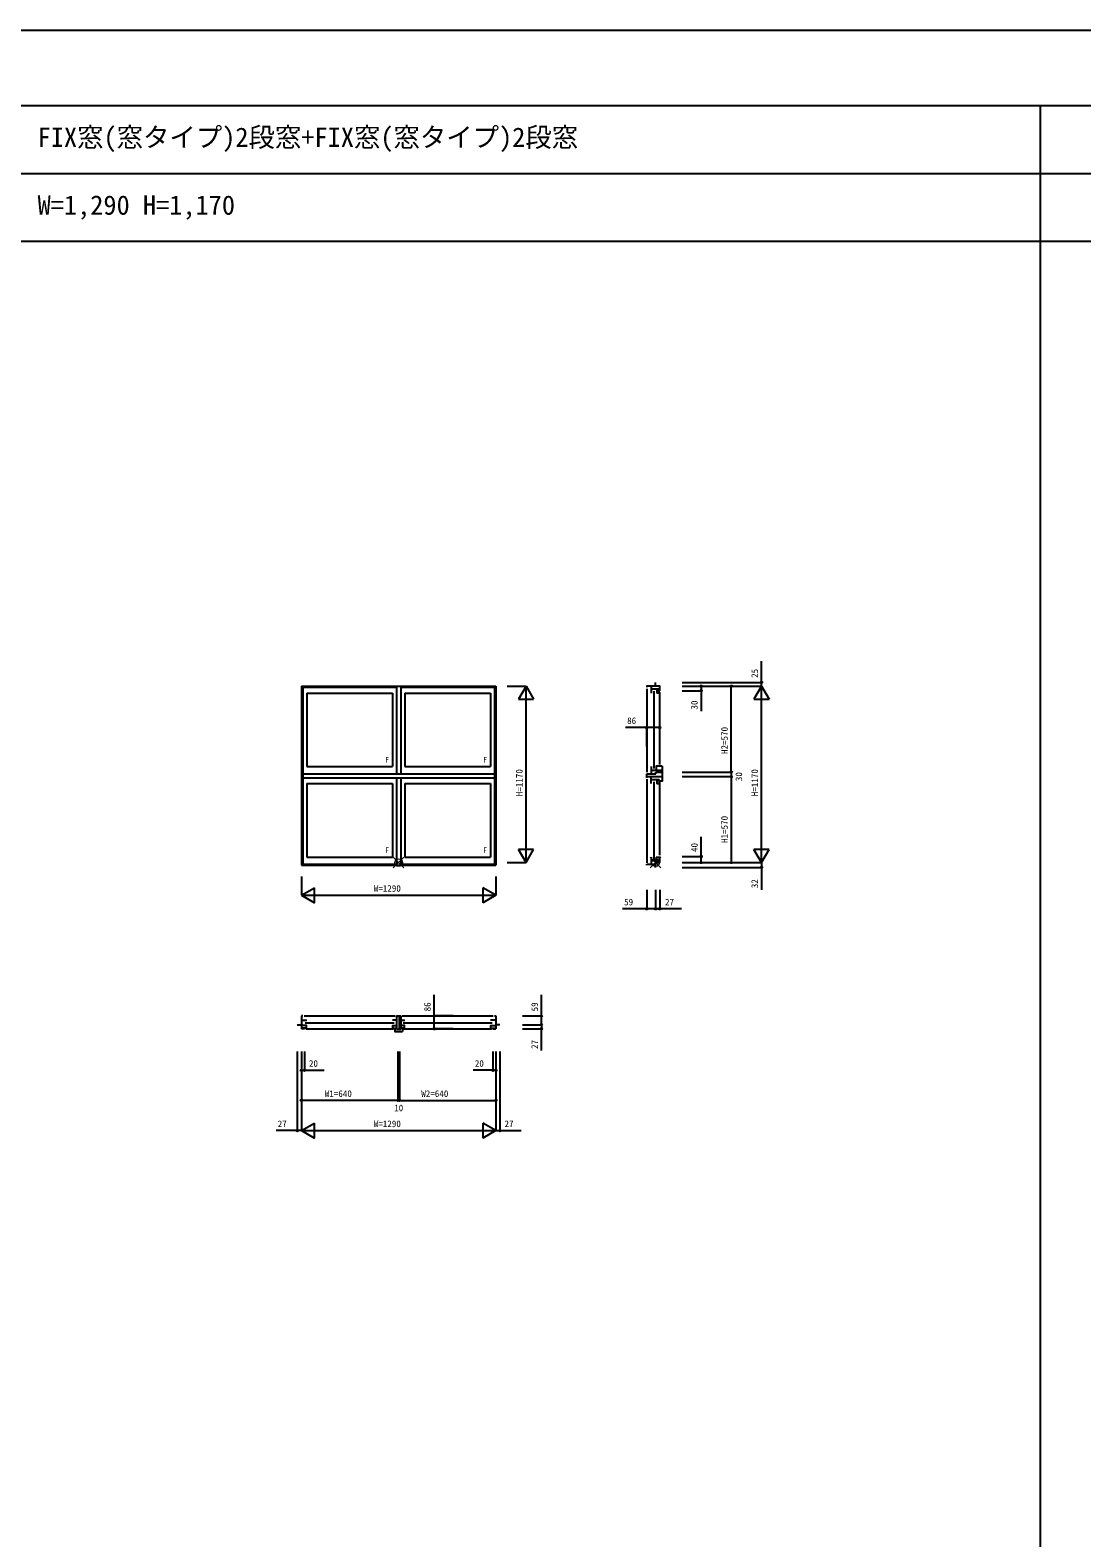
# Model space of a CAD drawing. Units: millimetres, scale not verified. Extents: x -13750 to 13750, y -10000 to 10000.
# Drawn here: x -6949 to 25, y 0 to 10000 of the extents above; entities that cross this region are included whole.
import ezdxf
from ezdxf.enums import TextEntityAlignment as Align

# ---------------------------------------------------------------- set-up
doc = ezdxf.new("R2010")
doc.units = ezdxf.units.MM
doc.header["$LTSCALE"] = 50
for name, color, linetype in [('0-0_0', 7, 'Continuous'), ('0-1_YKK_A1', 4, 'Continuous'), ('0-2_YKK_B1', 4, 'Continuous'), ('0-3_YKK_C1', 4, 'Continuous'), ('0-4_YKK_F1', 7, 'Continuous'), ('0-6_YKK_N1', 2, 'Continuous')]:
    doc.layers.add(name, color=color, linetype=linetype)
doc.layers.add('0-5_YKK_IN', color=1, linetype='Continuous', lineweight=18)
doc.styles.add('ＭＳ ゴシック', font='')
doc.styles.get('ＭＳ ゴシック').set_extended_font_data('MS Gothic')

msp = doc.modelspace()

# ---------------------------------------------------------------- linework, layer by layer
at = {"layer": '0-1_YKK_A1'}
for p, q in [((-5150.6, 5649), (-5150.6, 4462)), ((-5150.6, 5649), (-3860.6, 5649)), ((-5141.6, 5649), (-5141.6, 4462)), ((-5141.6, 5641.5), (-4519.6, 5641.5)), ((-5114.6, 5603), (-4546.6, 5603)), ((-5114.6, 5603), (-5114.6, 5115)), ((-4546.6, 5603), (-4546.6, 5115)), ((-4519.6, 5649), (-4519.6, 5068)), ((-4491.6, 5649), (-4491.6, 5068)), ((-4491.6, 5641.5), (-3869.6, 5641.5)), ((-4464.6, 5603), (-3896.6, 5603)), ((-4464.6, 5603), (-4464.6, 5115)), ((-3896.6, 5603), (-3896.6, 5115)), ((-3869.6, 5649), (-3869.6, 4462)), ((-3860.6, 5649), (-3860.6, 4462)), ((-5114.6, 5115), (-4546.6, 5115)), ((-4464.6, 5115), (-3896.6, 5115)), ((-5141.6, 5068), (-3869.6, 5068)), ((-5141.6, 5041.5), (-3869.6, 5041.5)), ((-5114.6, 5003), (-4546.6, 5003)), ((-5114.6, 5003), (-5114.6, 4515)), ((-4546.6, 5003), (-4546.6, 4515)), ((-4519.6, 5041.5), (-4519.6, 4462)), ((-4491.6, 5041.5), (-4491.6, 4462)), ((-4464.6, 5003), (-3896.6, 5003)), ((-4464.6, 5003), (-4464.6, 4515)), ((-3896.6, 5003), (-3896.6, 4515)), ((-5114.6, 4515), (-4546.6, 4515)), ((-4464.6, 4515), (-3896.6, 4515)), ((-5150.6, 4462), (-3860.6, 4462)), ((-5141.6, 4468), (-4519.6, 4468)), ((-4491.6, 4468), (-3869.6, 4468))]:
    msp.add_line(p, q, dxfattribs=at)
at = {"layer": '0-2_YKK_B1'}
for p, q in [((-5177.6, 3403), (-5150.6, 3403)), ((-5141.6, 3462), (-5150.6, 3462)), ((-5150.6, 3462), (-5150.6, 3376)), ((-5150.6, 3434.5), (-5114.6, 3434.5)), ((-5131.6, 3462), (-4529.6, 3462)), ((-5126.6, 3415), (-4534.6, 3415)), ((-4519.6, 3434.5), (-4546.6, 3434.5)), ((-4519.6, 3462), (-4491.6, 3462)), ((-4519.6, 3462), (-4519.6, 3374.3)), ((-4502.1, 3462), (-4502.1, 3374.3)), ((-4491.6, 3462), (-4491.6, 3374.3)), ((-4491.6, 3434.5), (-4464.6, 3434.5)), ((-4481.6, 3462), (-3879.6, 3462)), ((-4476.6, 3415), (-3884.6, 3415)), ((-3860.6, 3434.5), (-3896.6, 3434.5)), ((-3869.6, 3462), (-3860.6, 3462)), ((-3860.6, 3462), (-3860.6, 3376)), ((-3833.6, 3403), (-3860.6, 3403)), ((-5116.1, 3380.5), (-5150.6, 3380.5)), ((-5130.6, 3376), (-5150.6, 3376)), ((-5120.6, 3376), (-4540.6, 3376)), ((-4545.1, 3380.5), (-4519.6, 3380.5)), ((-4519.6, 3374.3), (-4491.6, 3374.3)), ((-4466.1, 3380.5), (-4491.6, 3380.5)), ((-4480.6, 3380.5), (-4480.6, 3359)), ((-4470.6, 3376), (-3890.6, 3376)), ((-3895.1, 3380.5), (-3860.6, 3380.5)), ((-3880.6, 3376), (-3860.6, 3376))]:
    msp.add_line(p, q, dxfattribs=at)
for points in [[(-5116.1, 3380.5), (-5116.1, 3399), (-5150.6, 3399)], [(-4545.1, 3380.5), (-4545.1, 3399), (-4519.6, 3399)], [(-4530.6, 3380.5), (-4530.6, 3359), (-4480.6, 3359)], [(-4466.1, 3380.5), (-4466.1, 3399), (-4491.6, 3399)], [(-3895.1, 3380.5), (-3895.11, 3399), (-3860.6, 3399)]]:
    msp.add_lwpolyline(points, dxfattribs=at)
at = {"layer": '0-3_YKK_C1'}
for p, q in [((-2860.6, 5631.5), (-2860.6, 5078)), ((-2831.6, 5649), (-2831.6, 5603)), ((-2774.6, 5630), (-2831.6, 5630)), ((-2813.6, 5615), (-2813.6, 5103)), ((-2801.6, 5649), (-2801.6, 5674)), ((-2793.1, 5630), (-2793.1, 5602)), ((-2777.6, 5602), (-2793.1, 5602)), ((-2777.6, 5602), (-2777.6, 5630)), ((-2774.6, 5129), (-2774.6, 5609)), ((-2831.6, 5115), (-2831.6, 5068)), ((-2860.6, 5068), (-2800.6, 5068)), ((-2860.6, 5041.5), (-2860.6, 5068)), ((-2860.6, 5049), (-2757.6, 5049)), ((-2860.6, 5031.5), (-2860.6, 4478)), ((-2831.6, 5092), (-2757.6, 5092)), ((-2831.6, 5003), (-2831.6, 5049)), ((-2831.6, 5030), (-2777.6, 5030)), ((-2813.6, 5015), (-2813.6, 4503)), ((-2800.6, 5079), (-2757.6, 5079)), ((-2800.6, 5068), (-2800.6, 5079)), ((-2793.1, 5030), (-2793.1, 5002)), ((-2777.6, 5002), (-2793.1, 5002)), ((-2777.6, 5019), (-2777.6, 5030)), ((-2777.6, 5019), (-2777.6, 5002)), ((-2774.6, 4529), (-2774.6, 5009)), ((-2831.6, 4515), (-2831.6, 4468)), ((-2797.6, 4515), (-2774.6, 4515)), ((-2797.6, 4515), (-2797.6, 4492)), ((-2774.6, 4479), (-2774.6, 4519)), ((-2860.6, 4468), (-2801.6, 4468)), ((-2860.6, 4462), (-2860.6, 4468)), ((-2831.6, 4492), (-2774.6, 4492)), ((-2801.6, 4479), (-2774.6, 4479)), ((-2801.6, 4447), (-2801.6, 4479))]:
    msp.add_line(p, q, dxfattribs=at)
for points in [[(-2774.6, 5619), (-2774.6, 5649), (-2860.6, 5649), (-2860.6, 5641.5)], [(-2757.6, 5119), (-2797.6, 5119), (-2797.6, 5092)], [(-2757.6, 5119), (-2757.6, 5019), (-2777.6, 5019)]]:
    msp.add_lwpolyline(points, dxfattribs=at)
at = {"layer": '0-4_YKK_F1'}
for p, q in [((-13750, 10000), (13750, 10000)), ((-13750, 9500), (13250, 9500)), ((-250, -10000), (-250, 9500)), ((-13750, 9050), (13250, 9050)), ((-13750, 8600), (13250, 8600))]:
    msp.add_line(p, q, dxfattribs=at)
at = {"layer": '0-5_YKK_IN'}
for p, q in [((-4540.96, 4443.64), (-4470.24, 4514.36)), ((-4540.96, 4514.36), (-4470.24, 4443.64)), ((-2836.96, 4443.64), (-2766.24, 4514.36)), ((-2836.96, 4514.36), (-2766.24, 4443.64))]:
    msp.add_line(p, q, dxfattribs=at)
for centre in [(-4505.6, 4479), (-2801.6, 4479)]:
    msp.add_circle(centre, 25, dxfattribs=at)
at = {"layer": '0-6_YKK_N1'}
for p, q in [((-3785.6, 5649), (-3660.6, 5649)), ((-3660.6, 5649), (-3710.6, 5562.4)), ((-3660.6, 4479), (-3660.6, 5649)), ((-3660.6, 5649), (-3610.6, 5562.4)), ((-2624.6, 5674), (-2099.6, 5674)), ((-2624.6, 5619), (-2499.6, 5619)), ((-2299.6, 5079), (-2299.6, 5649)), ((-2099.6, 5649), (-2149.6, 5562.4)), ((-2099.6, 4479), (-2099.6, 5649)), ((-2099.6, 5649), (-2049.6, 5562.4)), ((-3710.6, 5562.4), (-3610.6, 5562.4)), ((-2149.6, 5562.4), (-2049.6, 5562.4)), ((-2860.6, 5249.56), (-2860.6, 5374.56)), ((-2774.6, 5249.56), (-2774.6, 5374.56)), ((-3660.6, 4479), (-3710.6, 4565.6)), ((-3610.6, 4565.6), (-3710.6, 4565.6)), ((-3660.6, 4479), (-3610.6, 4565.6)), ((-2624.6, 4519), (-2499.6, 4519)), ((-2099.6, 4479), (-2149.6, 4565.6)), ((-2049.6, 4565.6), (-2149.6, 4565.6)), ((-2099.6, 4479), (-2049.6, 4565.6)), ((-3785.6, 4479), (-3660.6, 4479)), ((-2624.6, 4479), (-2099.6, 4479)), ((-2624.6, 4447), (-2099.6, 4447)), ((-5150.6, 4387), (-5150.6, 4262)), ((-5150.6, 4262), (-5064, 4312)), ((-5064, 4212), (-5064, 4312)), ((-3860.6, 4262), (-3947.2, 4312)), ((-3947.2, 4312), (-3947.2, 4212)), ((-3860.6, 4387), (-3860.6, 4262)), ((-5150.6, 4262), (-3860.6, 4262)), ((-5150.6, 4262), (-5064, 4212)), ((-3860.6, 4262), (-3947.2, 4212)), ((-2860.6, 4297), (-2860.6, 4172)), ((-2801.6, 4297), (-2801.6, 4172)), ((-2629.03, 4172), (-2774.6, 4172)), ((-4144.62, 3462), (-4269.62, 3462)), ((-3683.6, 3462), (-3558.6, 3462)), ((-3558.6, 3403), (-3558.6, 3376)), ((-3683.6, 3376), (-3558.6, 3376)), ((-3558.6, 3232.57), (-3558.6, 3376)), ((-5177.6, 3226), (-5177.6, 2701)), ((-5130.6, 3226), (-5130.6, 3101)), ((-3880.6, 3226), (-3880.6, 3101)), ((-3833.6, 3226), (-3833.6, 2701)), ((-4500.6, 2901), (-3860.6, 2901)), ((-5150.6, 2701), (-5064, 2751)), ((-5150.6, 2701), (-3860.6, 2701)), ((-5150.6, 2701), (-5064, 2651)), ((-5064, 2651), (-5064, 2751)), ((-3860.6, 2701), (-3947.2, 2751)), ((-3947.2, 2751), (-3947.2, 2651)), ((-3860.6, 2701), (-3947.2, 2651))]:
    msp.add_line(p, q, dxfattribs=at)
for points in [[(-2624.6, 5649), (-2099.6, 5649), (-2099.6, 5674), (-2099.6, 5814)], [(-2499.6, 5649), (-2499.6, 5619), (-2499.6, 5484)], [(-2774.6, 5374.56), (-2860.6, 5374.56), (-3000.6, 5374.56)], [(-2624.6, 5079), (-2299.6, 5079), (-2299.6, 5049)], [(-2624.6, 5049), (-2299.6, 5049), (-2299.6, 4479)], [(-2499.6, 4479), (-2499.6, 4519), (-2499.6, 4649)], [(-2099.6, 4479), (-2099.6, 4447), (-2099.6, 4299)], [(-2774.6, 4297), (-2774.6, 4172), (-2801.6, 4172)], [(-2801.6, 4172), (-2860.6, 4172), (-3020.6, 4172)], [(-4144.62, 3376), (-4269.62, 3376), (-4269.62, 3462), (-4269.62, 3602)], [(-3683.6, 3403), (-3558.6, 3403), (-3558.6, 3462), (-3558.6, 3602)], [(-5150.6, 3226), (-5150.6, 2701), (-5177.6, 2701), (-5317.6, 2701)], [(-4510.6, 3226), (-4510.6, 2901), (-5150.6, 2901)], [(-4500.6, 3226), (-4500.6, 2901), (-4510.6, 2901)], [(-3860.6, 3226), (-3860.6, 2701), (-3833.6, 2701), (-3693.6, 2701)], [(-5150.6, 3101), (-5130.6, 3101), (-5000.6, 3101)], [(-3860.6, 3101), (-3880.6, 3101), (-4010.6, 3101)]]:
    msp.add_lwpolyline(points, dxfattribs=at)
for centre in [(-2499.6, 5649), (-2499.6, 5619), (-2299.6, 5649), (-2099.6, 5674), (-2860.6, 5374.56), (-2774.6, 5374.56), (-2299.6, 5079), (-2299.6, 5049), (-2499.6, 4519), (-2499.6, 4479), (-2299.6, 4479), (-2099.6, 4447), (-2860.6, 4172), (-2801.6, 4172), (-2774.6, 4172), (-4269.62, 3462), (-3558.6, 3462), (-3558.6, 3403), (-4269.62, 3376), (-3558.6, 3376), (-5150.6, 3101), (-5130.6, 3101), (-3880.6, 3101), (-3860.6, 3101), (-5150.6, 2901), (-4510.6, 2901), (-4500.6, 2901), (-3860.6, 2901), (-5177.6, 2701), (-3833.6, 2701)]:
    msp.add_circle(centre, 5, dxfattribs=at)

# ---------------------------------------------------------------- texts
at = {"layer": '0-0_0', "style": 'ＭＳ ゴシック'}
for s, p in [('FIX窓(窓タイプ)2段窓+FIX窓(窓タイプ)2段窓', (-6900, 9187.5)), ('W=1,290 H=1,170', (-6900, 8737.5))]:
    msp.add_text(s, height=128.3, dxfattribs=at).set_placement(p, align=Align.BOTTOM_LEFT)
at = {"layer": '0-1_YKK_A1', "style": 'ＭＳ ゴシック'}
for p in [(-4595.99, 5131.58), (-3945.99, 5131.58), (-4595.99, 4531.58), (-3945.99, 4531.58)]:
    msp.add_text('F', height=36.66, dxfattribs=at).set_placement(p, align=Align.BOTTOM_LEFT)
at = {"layer": '0-6_YKK_N1', "style": 'ＭＳ ゴシック'}
for s, p in [('25', (-2109.6, 5704)), ('30', (-2509.6, 5494)), ('H2=570', (-2309.6, 5199)), ('H=1170', (-3670.6, 4919)), ('30', (-2214.77, 5018.97)), ('H=1170', (-2109.6, 4919)), ('H1=570', (-2309.6, 4609)), ('40', (-2509.6, 4549)), ('32', (-2109.6, 4309)), ('86', (-4279.62, 3492)), ('59', (-3568.6, 3492)), ('27', (-3568.6, 3242.57))]:
    msp.add_text(s, height=43.99, rotation=90, dxfattribs=at).set_placement(p, align=Align.BOTTOM_LEFT)
for s, p in [('86', (-2990.6, 5384.56)), ('W=1290', (-4670.6, 4272)), ('59', (-3010.6, 4182)), ('27', (-2739.03, 4182)), ('20', (-5100.6, 3111)), ('20', (-4000.6, 3111)), ('W1=640', (-4995.6, 2911)), ('W2=640', (-4355.6, 2911)), ('10', (-4535.19, 2816.17)), ('27', (-5307.6, 2711)), ('W=1290', (-4670.6, 2711)), ('27', (-3803.6, 2711))]:
    msp.add_text(s, height=43.99, dxfattribs=at).set_placement(p, align=Align.BOTTOM_LEFT)

doc.saveas('drawing.dxf')
